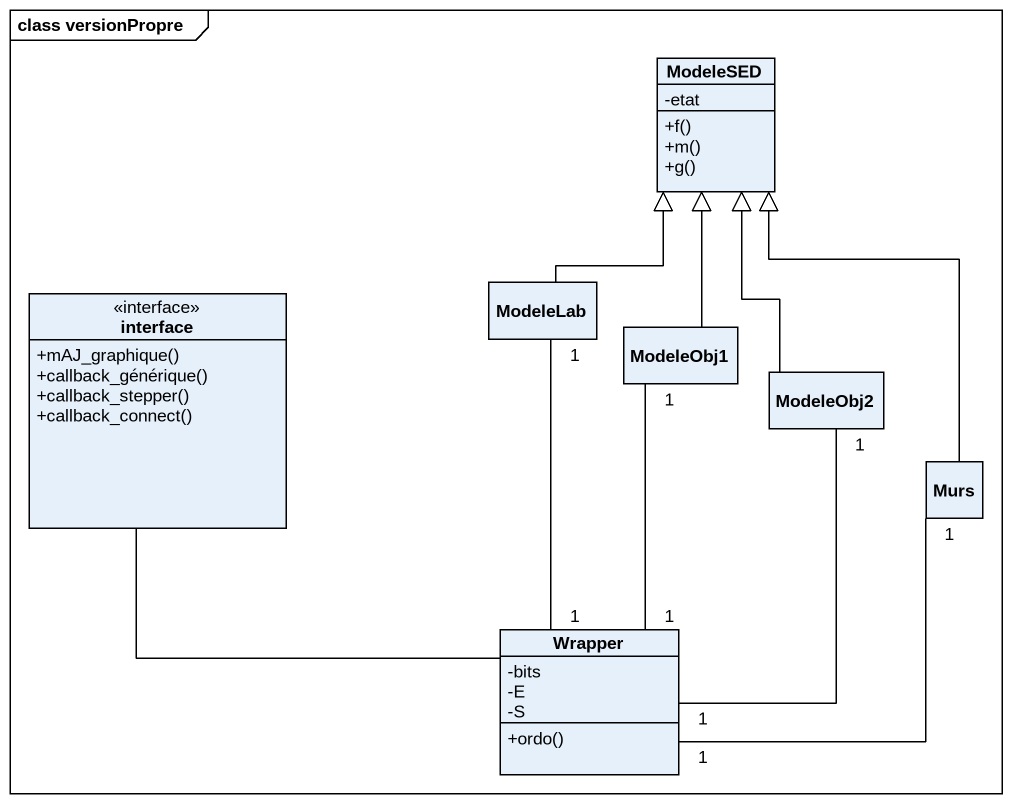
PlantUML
@startuml
mainframe class versionPropre
hide circle
hide empty members
skinparam classAttributeIconSize 0
class ModeleSED {
  -etat
  +f()
  +m()
  +g()
}
interface "interface" as interface_ {
  +mAJ_graphique()
  +callback_générique()
  +callback_stepper()
  +callback_connect()
}
class ModeleLab
class ModeleObj1
class ModeleObj2
class Murs
class Wrapper {
  -bits
  -E
  -S
  +ordo()
}
interface_ -- Wrapper
ModeleLab -up-|> ModeleSED
ModeleLab "1" -- "1" Wrapper
ModeleObj1 -up-|> ModeleSED
ModeleObj1 "1" -- "1" Wrapper
ModeleObj2 -up-|> ModeleSED
ModeleObj2 "1" -- "1" Wrapper
Murs -up-|> ModeleSED
Murs "1" -left- "1" Wrapper
@enduml
